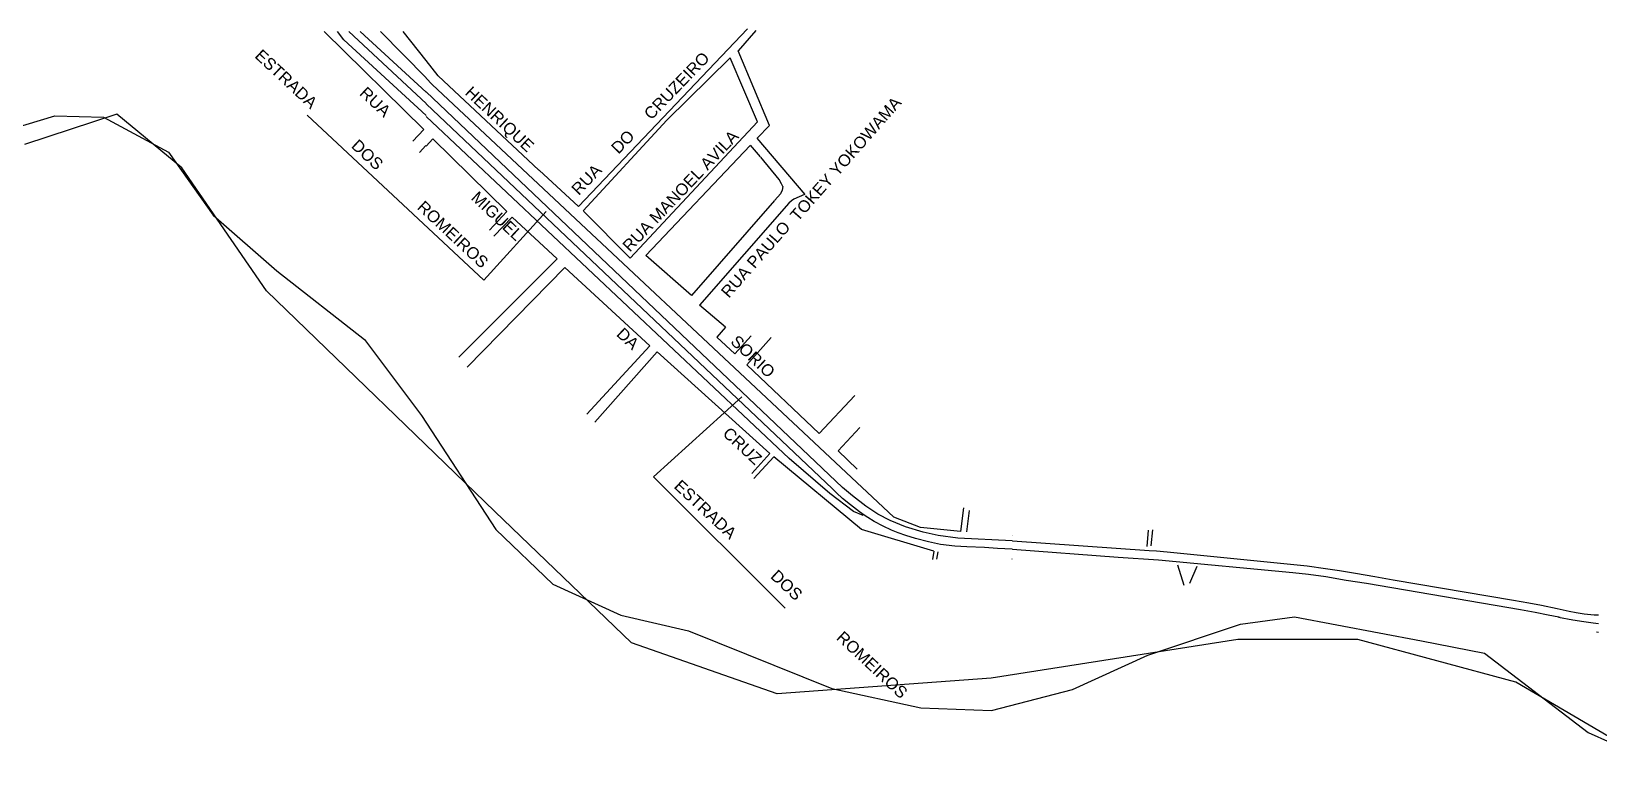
# Model space of a CAD drawing. Header units: millimetres. Extents: x 583 to 26013, y 350 to 21391.
# Drawn here: x 12255 to 13591, y 5758 to 6384 of the extents above; entities that cross this region are included whole.
import ezdxf

# ---------------------------------------------------------------- set-up
doc = ezdxf.new("R2010")
doc.units = ezdxf.units.MM
for name, color, linetype in [('105-QUADRAS_ESTRADAS', 80, 'Continuous'), ('110-CERCA_DE_ARAME', 10, 'Continuous'), ('divisa municipio', 40, 'Continuous'), ('ESTRADA ROMEIROS', 210, 'Continuous'), ('RIOS', 140, 'Continuous')]:
    doc.layers.add(name, color=color, linetype=linetype)
doc.styles.add('EU', font='arial.ttf', dxfattribs={"height": 10})

msp = doc.modelspace()

# ---------------------------------------------------------------- linework, layer by layer
at = {"lineweight": 25}
for p, q in [((12489.64166, 6312.53437), (12640.36506, 6171.70201)), ((12640.36506, 6171.70201), (12693.4726, 6230.26527)), ((12860.35659, 6072.09186), (12785.21728, 6003.90249)), ((12785.21728, 6003.90249), (12897.51111, 5891.703))]:
    msp.add_line(p, q, dxfattribs=at)
at = {"layer": '105-QUADRAS_ESTRADAS', "color": 0, "linetype": 'Continuous'}
for p, q in [((12589.31551, 6300.10241), (12504.21551, 6383.90241)), ((12521.01551, 6376.70241), (12515.51551, 6383.90241)), ((12591.11551, 6312.00241), (12521.01551, 6376.70241)), ((12591.11551, 6344.20241), (12552.41551, 6383.90241)), ((12863.41551, 6383.90241), (12863.41551, 6383.90241)), ((12601.51551, 6345.90241), (12591.21551, 6359.10241)), ((12591.21551, 6344.20241), (12591.21551, 6344.20241)), ((12596.41551, 6338.50241), (12591.21551, 6343.90241)), ((12990.11551, 5969.40241), (12596.41551, 6338.50241)), ((12687.31551, 6265.50241), (12601.51551, 6345.90241)), ((12900.81551, 6019.60241), (12591.31551, 6311.40241)), ((12589.31551, 6300.10241), (12579.91551, 6290.20241)), ((12873.71551, 6306.70241), (12765.11551, 6190.50241)), ((12591.01551, 6286.60241), (12585.61551, 6280.70241)), ((12597.01551, 6292.10241), (12591.31551, 6286.10241)), ((12660.11551, 6230.20241), (12597.01551, 6292.10241)), ((12867.61551, 6286.60241), (12778.61551, 6192.70241)), ((12876.31551, 6276.80241), (12867.91551, 6286.90241)), ((12913.91551, 6244.70241), (12904.81551, 6240.70241)), ((12660.11551, 6230.20241), (12645.31551, 6214.30241)), ((12765.11551, 6190.50241), (12725.31551, 6230.50241)), ((12888.41551, 6239.50241), (12817.61551, 6158.50241)), ((12900.61551, 6237.40241), (12824.31551, 6150.40241)), ((12902.81551, 6239.30241), (12900.61551, 6237.40241)), ((12904.81551, 6240.70241), (12902.81551, 6239.30241)), ((12664.71551, 6225.40241), (12649.01551, 6209.30241)), ((12702.81551, 6189.70241), (12664.71551, 6225.40241)), ((12702.81551, 6189.70241), (12619.19093, 6105.82474)), ((12817.61551, 6158.50241), (12778.61551, 6192.70241)), ((12709.61551, 6182.50241), (12626.32064, 6097.44408)), ((12782.01551, 6115.50241), (12709.61551, 6182.50241)), ((12846.41551, 6131.40241), (12824.31551, 6150.40241)), ((12782.01551, 6115.50241), (12728.23952, 6057.18537)), ((12788.21551, 6110.40241), (12734.94956, 6050.48066)), ((12884.41551, 6023.60241), (12788.21551, 6110.40241)), ((12884.41551, 6023.60241), (12869.01551, 6006.70241)), ((12887.71551, 6020.90241), (12870.71551, 6002.50241)), ((12962.61551, 5958.90241), (12887.71551, 6020.90241)), ((12935.61551, 5989.70241), (12900.81551, 6019.60241)), ((12955.81551, 5974.20241), (12935.61551, 5989.70241)), ((13049.61551, 5977.30241), (13046.81551, 5957.10241)), ((13054.41551, 5975.10241), (13051.91551, 5956.80241)), ((12963.91551, 5970.90241), (12955.81551, 5974.20241)), ((13012.71551, 5960.50241), (12990.11551, 5969.40241)), ((13024.31551, 5940.40241), (12962.61551, 5958.90241)), ((13046.81551, 5957.10241), (13012.71551, 5960.50241)), ((13206.91551, 5958.40241), (13205.91551, 5944.50241)), ((13210.61551, 5958.70241), (13209.21551, 5944.90241)), ((13024.31551, 5940.40241), (13022.91551, 5933.30241)), ((13027.71551, 5939.80241), (13026.51551, 5933.50241)), ((13237.81551, 5911.10241), (13232.31551, 5928.40241)), ((13248.61551, 5927.30241), (13242.31551, 5912.90241)), ((13591.11551, 5871.10241), (13589.21551, 5871.40241))]:
    msp.add_line(p, q, dxfattribs=at)
at = {"layer": '110-CERCA_DE_ARAME', "color": 0, "linetype": 'Continuous'}
for p, q in [((12591.11551, 6359.20241), (12571.61551, 6383.80241)), ((12865.41177, 6386.09848), (12721.21551, 6234.50241)), ((12872.25719, 6384.67524), (12857.31551, 6367.40241)), ((12883.91551, 6303.60241), (12857.31551, 6367.40241)), ((12591.31551, 6359.10241), (12591.21551, 6359.20241)), ((12850.41551, 6361.30241), (12796.61551, 6308.20241)), ((12873.71551, 6306.70241), (12850.41551, 6361.30241)), ((12796.61551, 6308.20241), (12725.11551, 6230.70241)), ((12883.91551, 6303.60241), (12873.41551, 6292.80241)), ((12914.41551, 6244.80241), (12873.41551, 6292.80241)), ((12892.21551, 6257.60241), (12876.51551, 6276.60241)), ((12721.21551, 6234.50241), (12687.61551, 6265.40241)), ((12894.41551, 6253.90241), (12892.21551, 6257.60241)), ((12893.51551, 6245.30241), (12888.61551, 6240.00241)), ((12894.91551, 6248.30241), (12893.51551, 6245.30241)), ((12895.41551, 6251.50241), (12894.41551, 6253.90241)), ((12895.41551, 6251.50241), (12894.91551, 6248.30241)), ((12846.61551, 6131.40241), (12839.21551, 6123.00241)), ((12854.61551, 6108.80241), (12839.21551, 6123.00241)), ((12868.51551, 6124.20241), (12854.61551, 6108.80241)), ((12885.41551, 6122.80241), (12864.61551, 6099.50241)), ((12926.51551, 6040.80241), (12864.61551, 6099.50241)), ((12956.71551, 6073.20241), (12926.51551, 6040.80241)), ((12961.01551, 6045.90241), (12942.51551, 6025.90241)), ((12958.91551, 6010.30241), (12942.51551, 6025.90241)), ((13591.11551, 5871.00241), (13591.01551, 5871.10241))]:
    msp.add_line(p, q, dxfattribs=at)
at = {"layer": 'divisa municipio', "color": 0, "linetype": 'Continuous'}
for p, q in [((12222.52351, 6296.09441), (12274.56551, 6311.86741)), ((12274.56551, 6311.86741), (12316.08251, 6310.69941)), ((12316.08251, 6310.69941), (12371.63251, 6280.90641)), ((12371.63251, 6280.90641), (12409.64051, 6227.16141)), ((12409.64051, 6227.16141), (12463.90351, 6179.55741)), ((12463.90351, 6179.55741), (12538.75051, 6121.14041)), ((12538.75051, 6121.14041), (12587.28451, 6056.29641)), ((12587.28451, 6056.29641), (12650.73551, 5958.89741)), ((12650.73551, 5958.89741), (12699.26951, 5912.16341)), ((12699.26951, 5912.16341), (12757.15851, 5885.87541)), ((12757.15851, 5885.87541), (12815.04851, 5872.43941)), ((13285.67351, 5877.99541), (13331.88451, 5884.41641)), ((13331.88451, 5884.41641), (13440.06151, 5863.97041)), ((12815.04851, 5872.43941), (12937.16651, 5823.08341)), ((13206.73351, 5851.70841), (13285.67351, 5877.99541)), ((13440.06151, 5863.97041), (13493.85851, 5853.45441)), ((13142.41151, 5822.49941), (13206.73351, 5851.70841)), ((13493.85851, 5853.45441), (13582.15451, 5785.69041)), ((12937.16651, 5823.08341), (13013.18351, 5806.72641)), ((13073.41151, 5804.38941), (13142.41151, 5822.49941)), ((13013.18351, 5806.72641), (13073.41151, 5804.38941)), ((13582.15451, 5785.69041), (13643.55251, 5758.23441))]:
    msp.add_line(p, q, dxfattribs=at)
at = {"layer": 'ESTRADA ROMEIROS', "color": 0, "linetype": 'Continuous'}
for p, q in [((12591.11551, 6322.50241), (12525.31551, 6383.90241)), ((12591.11551, 6332.10241), (12535.01551, 6383.90241)), ((12946.31551, 5994.80241), (12591.31551, 6332.20241)), ((12937.81551, 5993.50241), (12591.21551, 6322.10241)), ((12941.31551, 5990.10241), (12937.81551, 5993.50241)), ((12946.41551, 5985.40241), (12941.31551, 5990.10241)), ((12954.91551, 5987.50241), (12946.31551, 5994.80241)), ((12953.01551, 5979.90241), (12946.41551, 5985.40241)), ((12960.71551, 5973.90241), (12953.01551, 5979.90241)), ((12966.21551, 5978.70241), (12954.91551, 5987.50241)), ((12976.31551, 5972.00241), (12966.21551, 5978.70241)), ((12964.71551, 5971.00241), (12960.71551, 5973.90241)), ((12968.01551, 5969.00241), (12964.71551, 5971.00241)), ((12973.31551, 5965.70241), (12968.01551, 5969.00241)), ((12981.01551, 5961.80241), (12973.31551, 5965.70241)), ((12987.01551, 5966.60241), (12976.31551, 5972.00241)), ((12988.21551, 5958.30241), (12981.01551, 5961.80241)), ((12999.91551, 5961.10241), (12987.01551, 5966.60241)), ((12993.71551, 5956.00241), (12988.21551, 5958.30241)), ((13000.21551, 5953.90241), (12993.71551, 5956.00241)), ((13015.21551, 5956.60241), (12999.91551, 5961.10241)), ((13008.41551, 5951.30241), (13000.21551, 5953.90241)), ((13019.61551, 5948.50241), (13008.41551, 5951.30241)), ((13027.81551, 5953.90241), (13015.21551, 5956.60241)), ((13029.91551, 5946.20241), (13019.61551, 5948.50241)), ((13044.61551, 5951.60241), (13027.81551, 5953.90241)), ((13091.11551, 5949.30241), (13044.61551, 5951.60241)), ((13091.11551, 5953.50241), (13091.11551, 5953.60241)), ((13091.11551, 5948.90241), (13091.11551, 5949.00241)), ((13091.21551, 5953.90241), (13091.21551, 5953.90241)), ((13091.41551, 5949.30241), (13091.21551, 5949.30241)), ((13207.71551, 5940.70241), (13091.21551, 5948.90241)), ((13042.21551, 5944.80241), (13029.91551, 5946.20241)), ((13052.31551, 5944.10241), (13042.21551, 5944.80241)), ((13067.41551, 5943.40241), (13052.31551, 5944.10241)), ((13078.51551, 5942.70241), (13067.41551, 5943.40241)), ((13091.11551, 5942.10241), (13078.51551, 5942.70241)), ((13091.11551, 5941.80241), (13091.11551, 5941.90241)), ((13091.41551, 5942.10241), (13091.21551, 5942.10241)), ((13181.31551, 5935.00241), (13091.21551, 5941.80241)), ((13215.71551, 5932.70241), (13181.31551, 5935.00241)), ((13214.01551, 5940.30241), (13207.71551, 5940.70241)), ((13223.21551, 5939.50241), (13214.01551, 5940.30241)), ((13325.41551, 5929.40241), (13223.21551, 5939.50241)), ((13091.11551, 5933.70241), (13091.11551, 5933.80241)), ((13091.21551, 5934.00241), (13091.21551, 5934.00241)), ((13330.31551, 5921.90241), (13215.71551, 5932.70241)), ((13342.71551, 5927.50241), (13325.41551, 5929.40241)), ((13343.71551, 5920.60241), (13330.31551, 5921.90241)), ((13358.21551, 5925.20241), (13342.71551, 5927.50241)), ((13370.11551, 5923.60241), (13358.21551, 5925.20241)), ((13383.91551, 5921.30241), (13370.11551, 5923.60241)), ((13358.51551, 5918.50241), (13343.71551, 5920.60241)), ((13375.91551, 5915.50241), (13358.51551, 5918.50241)), ((13393.31551, 5912.80241), (13375.91551, 5915.50241)), ((13400.31551, 5918.50241), (13383.91551, 5921.30241)), ((13524.41551, 5890.30241), (13393.31551, 5912.80241)), ((13415.91551, 5915.80241), (13400.31551, 5918.50241)), ((13518.41551, 5898.20241), (13415.91551, 5915.80241)), ((13531.51551, 5896.10241), (13518.41551, 5898.20241)), ((13542.31551, 5894.10241), (13531.51551, 5896.10241)), ((13537.11551, 5888.10241), (13524.41551, 5890.30241)), ((13548.01551, 5885.80241), (13537.11551, 5888.10241)), ((13555.81551, 5891.20241), (13542.31551, 5894.10241)), ((13557.31551, 5884.00241), (13548.01551, 5885.80241)), ((13566.01551, 5889.00241), (13555.81551, 5891.20241)), ((13569.01551, 5881.40241), (13557.01551, 5883.90241)), ((13558.41551, 5883.80241), (13557.31551, 5883.90241)), ((13571.91551, 5887.90241), (13566.01551, 5889.00241)), ((13578.51551, 5880.00241), (13569.01551, 5881.40241)), ((13578.71551, 5886.60241), (13571.91551, 5887.90241)), ((13587.31551, 5885.90241), (13578.71551, 5886.60241)), ((13591.11551, 5885.70241), (13587.31551, 5885.90241)), ((13591.11551, 5886.00241), (13591.11551, 5886.10241)), ((13586.61551, 5878.90241), (13578.51551, 5880.00241)), ((13591.11551, 5878.40241), (13586.61551, 5878.90241))]:
    msp.add_line(p, q, dxfattribs=at)
at = {"layer": 'RIOS', "lineweight": 30, "flags": 128}
msp.add_lwpolyline([(13632.5517, 5762.80236), (13520.58802, 5828.61291), (13385.82067, 5864.95069), (13283.32895, 5864.95069), (13072.9762, 5832.10816), (12890.5024, 5818.63258), (12766.26695, 5862.31152), (12649.84163, 5974.17286), (12454.98747, 6162.62345), (12382.81569, 6267.51984), (12327.32171, 6313.41067), (12248.81899, 6287.39293)], dxfattribs=at)

# ---------------------------------------------------------------- texts
at = {"color": 0, "linetype": 'Continuous', "lineweight": 20, "style": 'EU'}
for s, rotation, p in [('ESTRADA            DOS            ROMEIROS', 316.99135012, (12444.35153, 6362.17284)), ('RUA     DO     CRUZEIRO', 46.17374819, (12721.39917, 6243.38832)), ('RUA                          MIGUEL                              DA                           CRUZ', 316.84563152, (12533.67555, 6330.22609)), ('HENRIQUE                                                             SORIO', 316.84712617, (12623.57538, 6330.64807)), ('TOKEY YOKOWAMA', 48.74886546, (12908.22281, 6221.05277)), ('RUA MANOEL AVILA', 46.534621, (12764.9981, 6195.04218)), ('RUA PAULO', 48.74886546, (12849.32415, 6155.77559)), ('ESTRADA            DOS            ROMEIROS', 316.99135012, (12801.87112, 5994.90756))]:
    msp.add_text(s, height=10, rotation=rotation, dxfattribs=at).set_placement(p)

doc.saveas('drawing.dxf')
